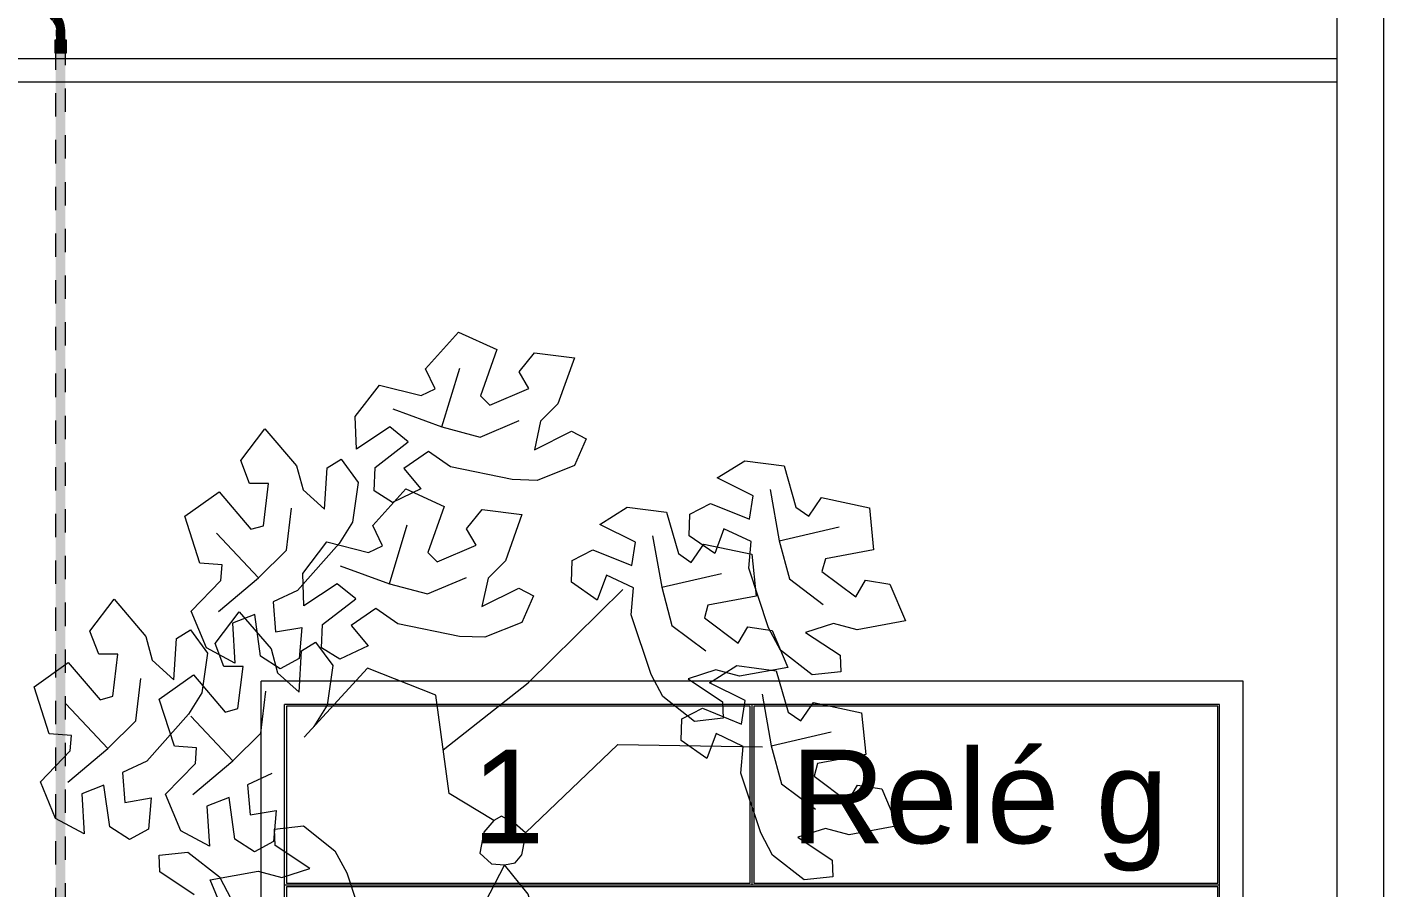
# Model space of a CAD drawing. Header units: metres. Extents: x -12 to 158, y -16 to 62.
# Drawn here: x 89.5 to 95.3, y 20.95 to 24.63 of the extents above; entities that cross this region are included whole.
import ezdxf

# ---------------------------------------------------------------- set-up
doc = ezdxf.new("R2010")
doc.units = ezdxf.units.M
doc.linetypes.add('Hidden', pattern=[0.007144, 0.004763, -0.002381])
for name, color, linetype, lineweight in [('A-DETL', 7, 'Continuous', 9), ('AL_VEGETAÇÃO', 7, 'Continuous', 9), ('ARQ-PAR', 7, 'Continuous', 9), ('E-LITE-EQPM-IDEN', 7, 'Continuous', 9), ('E-POWR-CNDT', 7, 'Continuous', 18), ('VEGETAÇÃO', 7, 'Continuous', 9)]:
    doc.layers.add(name, color=color, linetype=linetype, lineweight=lineweight)
doc.layers.add('BASE ELETRICO__dwg', color=7, linetype='Continuous', lineweight=9, true_color=0x767676)
doc.styles.add('Arial_3', font='arial.ttf', dxfattribs={"height": 0.4})

# ---------------------------------------------------------------- blocks, each defined once
blk = doc.blocks.new('BASE ELETRICO__dwg-8227098-PLANTA BAIXA - PLANTA GERAL')
at = {"color": 252, "lineweight": 9, "true_color": 0x8e8e8e, "flags": 128}
blk.add_lwpolyline([(53.2326, 8.407), (53.2326, 24.4), (56.2326, 24.4), (93.8326, 24.4), (93.8326, 45.55), (93.3075, 46.2685)], dxfattribs=at)
at = {"layer": 'AL_VEGETAÇÃO', "color": 252, "true_color": 0x8e8e8e, "flags": 128}
for points in [[(90.0399, 22.7523), (89.9454, 22.8179), (89.8401, 22.7448), (89.9125, 22.6577), (89.7914, 22.6003), (89.7128, 22.6493), (89.7171, 22.749), (89.8593, 22.8594), (89.7803, 22.9237), (89.6374, 22.8287), (89.6326, 22.9673), (89.7356, 23.1021), (89.914, 23.0575), (89.9745, 23.0861), (89.933, 23.1723), (90.074, 23.3289), (90.2379, 23.2541), (90.1679, 23.0565), (90.2078, 23.0167), (90.3744, 23.0879), (90.3335, 23.1585), (90.4, 23.2407), (90.5699, 23.2194), (90.4997, 23.0219), (90.4253, 22.9475), (90.399, 22.8254), (90.5576, 22.9047), (90.6204, 22.8716), (90.5704, 22.7581), (90.4111, 22.6942), (90.3033, 22.6979)], [(89.3854, 22.2231), (89.2813, 22.1741), (89.292, 22.0463), (89.4036, 22.0655), (89.3928, 21.9319), (89.3111, 21.8883), (89.2269, 21.9419), (89.2024, 22.1202), (89.1072, 22.084), (89.118, 21.9128), (88.9956, 21.9779), (88.9303, 22.1345), (89.0582, 22.2667), (89.0636, 22.3334), (88.9683, 22.3406), (88.9031, 22.541), (89.0499, 22.6455), (89.186, 22.4861), (89.2404, 22.5007), (89.2621, 22.6806), (89.1805, 22.6806), (89.1425, 22.7792), (89.2459, 22.9156), (89.3818, 22.7562), (89.4091, 22.6546), (89.5017, 22.5707), (89.5123, 22.7477), (89.5723, 22.7855), (89.6457, 22.6855), (89.6214, 22.5156), (89.5642, 22.4241)], [(91.3162, 22.3183), (91.3259, 22.4329), (91.2099, 22.4875), (91.1706, 22.3813), (91.0604, 22.4574), (91.0635, 22.55), (91.152, 22.5962), (91.3187, 22.5282), (91.3349, 22.6288), (91.1812, 22.7051), (91.2988, 22.7785), (91.4671, 22.7567), (91.5177, 22.5798), (91.5727, 22.5418), (91.6266, 22.6208), (91.8327, 22.5771), (91.8498, 22.3977), (91.6437, 22.3595), (91.6291, 22.305), (91.7741, 22.1963), (91.8148, 22.2671), (91.9193, 22.2506), (91.9857, 22.0928), (91.7797, 22.0548), (91.6781, 22.0821), (91.5591, 22.0438), (91.7071, 21.9461), (91.7098, 21.8752), (91.5865, 21.8617), (91.4516, 21.9677), (91.4009, 22.0629)], [(89.815, 22.0811), (89.7206, 22.1467), (89.6153, 22.0735), (89.6876, 21.9865), (89.5666, 21.9291), (89.4879, 21.978), (89.4923, 22.0778), (89.6344, 22.1882), (89.5554, 22.2525), (89.4125, 22.1575), (89.4078, 22.2961), (89.5108, 22.4309), (89.6892, 22.3863), (89.7497, 22.4149), (89.7082, 22.5011), (89.8491, 22.6577), (90.0131, 22.5829), (89.9431, 22.3853), (89.9829, 22.3454), (90.1496, 22.4166), (90.1087, 22.4872), (90.1752, 22.5695), (90.3451, 22.5481), (90.2749, 22.3507), (90.2005, 22.2763), (90.1742, 22.1542), (90.3328, 22.2334), (90.3955, 22.2004), (90.3456, 22.0868), (90.1863, 22.023), (90.0785, 22.0267)], [(90.8133, 22.1196), (90.8229, 22.2342), (90.7069, 22.2888), (90.6677, 22.1826), (90.5574, 22.2588), (90.5605, 22.3514), (90.6491, 22.3975), (90.8158, 22.3296), (90.832, 22.4301), (90.6783, 22.5064), (90.7959, 22.5798), (90.9642, 22.558), (91.0147, 22.3812), (91.0697, 22.3431), (91.1236, 22.4221), (91.3297, 22.3784), (91.3469, 22.199), (91.1408, 22.1608), (91.1262, 22.1064), (91.2712, 21.9977), (91.3119, 22.0684), (91.4164, 22.0519), (91.4828, 21.8941), (91.2768, 21.8562), (91.1751, 21.8834), (91.0562, 21.8451), (91.2041, 21.7474), (91.2069, 21.6765), (91.0836, 21.663), (90.9486, 21.769), (90.8979, 21.8643)], [(88.7408, 21.493), (88.6367, 21.4441), (88.6474, 21.3163), (88.759, 21.3354), (88.7482, 21.2019), (88.6665, 21.1582), (88.5822, 21.2119), (88.5577, 21.3902), (88.4625, 21.3539), (88.4733, 21.1827), (88.351, 21.2478), (88.2857, 21.4045), (88.4136, 21.5367), (88.419, 21.6033), (88.3236, 21.6105), (88.2584, 21.8109), (88.4052, 21.9154), (88.5414, 21.756), (88.5958, 21.7706), (88.6175, 21.9506), (88.5358, 21.9506), (88.4979, 22.0492), (88.6013, 22.1856), (88.7372, 22.0261), (88.7644, 21.9245), (88.857, 21.8406), (88.8677, 22.0176), (88.9277, 22.0554), (89.0011, 21.9554), (88.9767, 21.7855), (88.9196, 21.694)], [(91.2824, 21.4417), (91.292, 21.5563), (91.176, 21.6109), (91.1368, 21.5047), (91.0265, 21.5809), (91.0296, 21.6735), (91.1182, 21.7196), (91.2848, 21.6517), (91.301, 21.7522), (91.1473, 21.8285), (91.2649, 21.9019), (91.4332, 21.8801), (91.4838, 21.7033), (91.5388, 21.6652), (91.5927, 21.7442), (91.7988, 21.7005), (91.816, 21.5211), (91.6099, 21.4829), (91.5953, 21.4285), (91.7403, 21.3198), (91.781, 21.3905), (91.8855, 21.374), (91.9519, 21.2162), (91.7458, 21.1783), (91.6442, 21.2055), (91.5253, 21.1672), (91.6732, 21.0695), (91.676, 20.9986), (91.5527, 20.9851), (91.4177, 21.0911), (91.367, 21.1864)], [(90.3169, 21.0581), (90.345, 21.0925), (90.3589, 21.1647), (90.3609, 21.1862), (90.3149, 21.2266), (90.258, 21.2577), (90.2253, 21.239), (90.1819, 21.1892), (90.1648, 21.0999), (90.216, 21.0533), (90.2706, 21.0494)]]:
    blk.add_lwpolyline(points, close=True, dxfattribs=at)
for points in [[(89.793, 23.0001), (90.0032, 22.9236), (90.0793, 23.1748)], [(90.0032, 22.9236), (90.1663, 22.8797), (90.3331, 22.9507)], [(91.4074, 22.656), (91.4463, 22.4357), (91.7019, 22.4954)], [(89.2187, 22.277), (89.3383, 22.3963), (89.3602, 22.5763)], [(89.0474, 22.1332), (89.2187, 22.277), (89.0392, 22.4685)], [(89.5681, 22.3288), (89.7784, 22.2524), (89.8544, 22.5036)], [(90.9044, 22.4573), (90.9434, 22.237), (91.1989, 22.2967)], [(91.4463, 22.4357), (91.4898, 22.2725), (91.6347, 22.1636)], [(89.7784, 22.2524), (89.9414, 22.2085), (90.1082, 22.2795)], [(90.9434, 22.237), (90.9868, 22.0739), (91.1318, 21.9649)], [(90.0092, 21.5417), (90.3722, 21.8276), (90.7777, 22.227)], [(89.2758, 21.4401), (89.1718, 21.3911), (89.1825, 21.2633), (89.294, 21.2824), (89.2832, 21.1489), (89.2015, 21.1053), (89.1173, 21.1589), (89.0928, 21.3372), (88.9976, 21.3009), (89.0084, 21.1297), (88.886, 21.1949), (88.8207, 21.3515), (88.9486, 21.4837), (88.954, 21.5504), (88.8587, 21.5575), (88.7935, 21.7579), (88.9403, 21.8625), (89.0764, 21.7031), (89.1308, 21.7177), (89.1525, 21.8976), (89.0709, 21.8976), (89.0329, 21.9962), (89.1364, 22.1326), (89.2723, 21.9731), (89.2995, 21.8715), (89.3921, 21.7876), (89.4028, 21.9646), (89.4627, 22.0025), (89.5361, 21.9024), (89.5118, 21.7325), (89.4547, 21.641)], [(90.2256, 21.2388), (90.0343, 21.3544), (89.9779, 21.775), (89.685, 21.8906), (89.4145, 21.5962)], [(88.5741, 21.547), (88.6937, 21.6662), (88.7155, 21.8462)], [(89.1091, 21.494), (89.2287, 21.6132), (89.2506, 21.7932)], [(91.3735, 21.7794), (91.4124, 21.5591), (91.668, 21.6188)], [(88.4028, 21.4031), (88.5741, 21.547), (88.3946, 21.7384)], [(88.9378, 21.3501), (89.1091, 21.494), (88.9296, 21.6855)], [(90.3609, 21.1862), (90.7552, 21.5646), (91.3747, 21.5542)], [(91.4124, 21.5591), (91.4559, 21.396), (91.6008, 21.287)], [(89.0777, 20.827), (89.0113, 20.9848), (89.2174, 21.0227), (89.319, 20.9955), (89.4379, 21.0338), (89.29, 21.1315), (89.2872, 21.2024), (89.4105, 21.2159), (89.5455, 21.1099), (89.5962, 21.0146), (89.6808, 20.7593)], [(88.9441, 20.9215), (88.7962, 21.0192), (88.7934, 21.0901), (88.9167, 21.1036), (89.0517, 20.9976), (89.1024, 20.9024)], [(90.4961, 20.4921), (90.3722, 20.9234), (90.2706, 21.0494), (90.1243, 20.7656), (89.6508, 20.8499)]]:
    blk.add_lwpolyline(points, dxfattribs=at)
at = {"layer": 'ARQ-PAR', "color": 252, "true_color": 0x8e8e8e, "flags": 128}
for points in [[(45.1026, 0), (94.0326, 0), (94.0326, 45.6153), (90.7707, 50.0787), (86.6587, 54.2672), (76.7987, 61.1518), (52.9158, 61.1518), (52.9158, 59.3718)], [(46.6698, 0.2), (93.8326, 0.2), (93.8326, 45.55), (93.3075, 46.2685)]]:
    blk.add_lwpolyline(points, dxfattribs=at)
at = {"layer": 'VEGETAÇÃO', "color": 252, "true_color": 0x8e8e8e}
blk.add_line((85.3326, 24.4), (93.8326, 24.4), dxfattribs=at)
at = {"layer": 'VEGETAÇÃO', "color": 252, "true_color": 0x8e8e8e, "flags": 128}
blk.add_lwpolyline([(53.1326, 8.3822), (53.1326, 24.5), (93.8326, 24.5)], dxfattribs=at)
blk = doc.blocks.new('BEE - PVC Roscavel_Luva Para Conexão - BEE - PVC Roscavel_Luva Para Conexão-V1-PLANTA BAIXA - PLANTA GERAL')
at = {"layer": 'E-POWR-CNDT', "linetype": 'Hidden', "true_color": 0x2c2c2c}
blk.add_hatch(color=250, dxfattribs=at).paths.add_polyline_path([(88.3718, 24.5247), (88.3968, 24.5247), (88.3968, 24.5777), (88.3468, 24.5777), (88.349, 24.5247), (88.3664, 24.5247)])
at = {"layer": 'E-POWR-CNDT', "color": 1, "linetype": 'Hidden', "true_color": 0xff0000}
for p, q in [((88.3468, 24.5777), (88.3468, 24.5247)), ((88.3968, 24.5777), (88.3468, 24.5777)), ((88.3968, 24.5247), (88.3968, 24.5777)), ((88.3468, 24.5247), (88.3968, 24.5247))]:
    blk.add_line(p, q, dxfattribs=at)
blk = doc.blocks.new('BEE - PVC Roscavel_Curvas - BEE - PVC Roscavel_Curvas-8300929-PLANTA BAIXA - PLANTA GERAL')
at = {"layer": 'E-POWR-CNDT', "linetype": 'Hidden', "true_color": 0x2c2c2c}
for points in [[(0.0073, 0.0355), (0.0365, 0.0053), (0.0681, 0.0369), (0.0392, 0.0652), (0.0078, 0.0359)], [(-0.0749, -0.0054), (-0.0749, -0.021), (-0.0295, -0.0202), (-0.0296, 0.0209), (-0.0749, 0.0195), (-0.0749, -0.0054)]]:
    blk.add_hatch(color=250, dxfattribs=at).paths.add_polyline_path(points)
h = blk.add_hatch(color=250, dxfattribs=at)
h.paths.add_polyline_path([(-0.0091, 0.0231), (-0.0101, 0.0246), (-0.0097, 0.023)])
h.paths.add_polyline_path([(-0.0295, 0.0053), (-0.0295, -0.0202), (-0.008, -0.017), (0.0087, -0.0124), (0.0241, -0.004), (0.034, 0.0069), (0.0073, 0.0346), (-0.0133, 0.0225), (-0.0295, 0.0181), (-0.0295, 0.0054)])
h.paths.add_polyline_path([(0.0027, -0.015), (0.0094, -0.0105), (0.003, -0.0148)])
at = {"layer": 'A-DETL', "color": 1, "linetype": 'Hidden', "lineweight": 18, "true_color": 0xff0000}
for p, q in [((0.0885, 0.0539), (0.0599, 0.0845)), ((-0.1014, 0.0209), (-0.1014, -0.021))]:
    blk.add_line(p, q, dxfattribs=at)
blk = doc.blocks.new('Tag de Luminárias de Teto 3 - Tag de Luminárias de Teto 3-3493737-PLANTA BAIXA - PLANTA GERAL')
at = {"layer": 'E-LITE-EQPM-IDEN'}
for p, q in [((-0.0105, -0.004361), (-0.0105, 0.004361)), ((0.0105, 0.004361), (-0.0105, 0.004361)), ((0.0105, -0.004361), (0.0105, 0.004361)), ((0.01, 0.003861), (-0.01, 0.003861)), ((-0.01, -0.003861), (-0.01, 0.003861)), ((-0.000039, 0.003822), (-0.009961, 0.003822)), ((-0.009961, 0.003822), (-0.009961, 0.000039)), ((-0.000039, 0.000039), (-0.000039, 0.003822)), ((0, 0), (0, 0.003861)), ((0.000039, 0.003822), (0.000039, 0.000039)), ((0.009961, 0.003822), (0.000039, 0.003822)), ((0.009961, 0.000039), (0.009961, 0.003822)), ((0.01, -0.003861), (0.01, 0.003861)), ((-0.01, 0), (0.01, 0)), ((-0.009961, 0.000039), (-0.000039, 0.000039)), ((0.000039, 0.000039), (0.009961, 0.000039)), ((0.009961, -0.000039), (-0.009961, -0.000039)), ((-0.009961, -0.000039), (-0.009961, -0.003822)), ((0.009961, -0.003822), (0.009961, -0.000039)), ((0.01, -0.003861), (-0.01, -0.003861)), ((-0.009961, -0.003822), (0.009961, -0.003822)), ((0.0105, -0.004361), (-0.0105, -0.004361))]:
    blk.add_line(p, q, dxfattribs=at)

msp = doc.modelspace()

# ---------------------------------------------------------------- hatches: boundary and pattern name
at = {"layer": 'E-POWR-CNDT', "true_color": 0x353535}
for points in [[(89.6181, 17.6713), (89.6383, 17.6713), (89.6383, 24.5247), (89.6173, 24.5247), (89.6173, 17.6713)], [(89.6592, 17.6713), (89.6585, 24.5247), (89.6383, 24.5247), (89.6383, 17.6713), (89.6585, 17.6713)]]:
    msp.add_hatch(color=250, dxfattribs=at).paths.add_polyline_path(points)

# ---------------------------------------------------------------- linework, layer by layer
at = {"layer": 'A-DETL', "color": 1, "linetype": 'Hidden', "lineweight": 18, "true_color": 0xff0000}
msp.add_line((89.6592, 24.5512), (89.6173, 24.5512), dxfattribs=at)
at = {"layer": 'E-POWR-CNDT', "color": 1, "linetype": 'Hidden', "true_color": 0xff0000}
for p, q in [((89.6173, 24.5512), (89.6173, 17.8713)), ((89.6592, 17.8713), (89.6592, 24.5512))]:
    msp.add_line(p, q, dxfattribs=at)

# ---------------------------------------------------------------- block references
at = {"layer": 'A-DETL', "color": 1, "linetype": 'Hidden', "lineweight": 18, "true_color": 0xff0000, "rotation": 90}
msp.add_blockref('BEE - PVC Roscavel_Curvas - BEE - PVC Roscavel_Curvas-8300929-PLANTA BAIXA - PLANTA GERAL', (89.6383, 24.6527), dxfattribs=at)
at = {"layer": 'BASE ELETRICO__dwg', "color": 252, "true_color": 0x8e8e8e}
msp.add_blockref('BASE ELETRICO__dwg-8227098-PLANTA BAIXA - PLANTA GERAL', (1.2665, 0), dxfattribs=at)
at = {"layer": 'E-LITE-EQPM-IDEN', "xscale": 199.9999999999999, "yscale": 199.9999999999999, "zscale": 199.9999999999999}
msp.add_blockref('Tag de Luminárias de Teto 3 - Tag de Luminárias de Teto 3-3493737-PLANTA BAIXA - PLANTA GERAL', (92.5966, 20.9633), dxfattribs=at)
at = {"layer": 'E-POWR-CNDT', "color": 1, "linetype": 'Hidden', "true_color": 0xff0000}
msp.add_blockref('BEE - PVC Roscavel_Luva Para Conexão - BEE - PVC Roscavel_Luva Para Conexão-V1-PLANTA BAIXA - PLANTA GERAL', (1.2665, 0), dxfattribs=at)

# ---------------------------------------------------------------- texts
at = {"layer": 'E-LITE-EQPM-IDEN', "char_height": 0.4, "attachment_point": 1, "style": 'Arial_3'}
for s, insert, width in [('1', (91.398, 21.5417), 0.38481), ('Relé g', (92.7619, 21.5417), 2.004219)]:
    msp.add_mtext(s, dxfattribs=dict(at, insert=insert, width=width))

doc.saveas('drawing.dxf')
